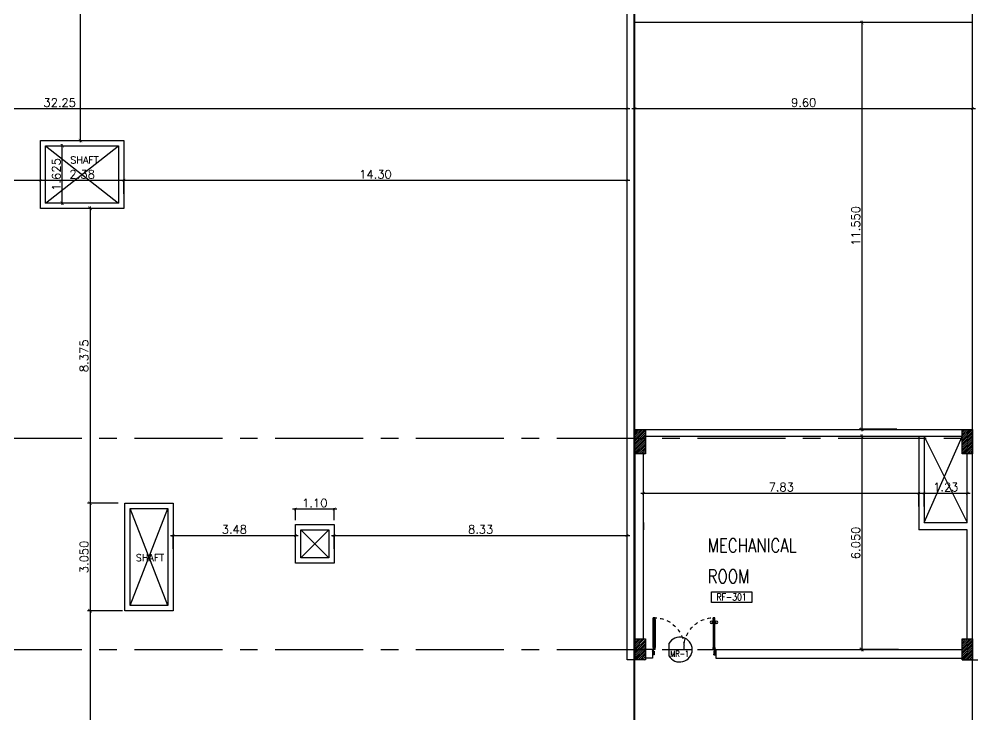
# Model space of a CAD drawing. Extents: x 88808 to 89103, y 39918 to 40001.
# Drawn here: x 88833.65 to 88860.76, y 39957.84 to 39977.6 of the extents above; entities that cross this region are included whole.
import ezdxf
from ezdxf.enums import TextEntityAlignment as Align

# ---------------------------------------------------------------- set-up
doc = ezdxf.new("R2010")
doc.units = 0
doc.header["$MEASUREMENT"] = 0
doc.header["$PDMODE"] = 34
doc.linetypes.add('CENTERX2', pattern=[4, 2.5, -0.5, 0.5, -0.5])
doc.linetypes.add('HIDDEN', pattern=[0.375, 0.25, -0.125])
doc.layers.get('0').update_dxf_attribs({"linetype": 'CONTINUOUS'})
doc.layers.get('DEFPOINTS').update_dxf_attribs({"linetype": 'CONTINUOUS'})
for name, color, linetype in [('AX-DIM', 4, 'CONTINUOUS'), ('AXES', 11, 'CENTERX2'), ('COL', 6, 'CONTINUOUS'), ('DIM', 4, 'CONTINUOUS'), ('DOOR', 7, 'CONTINUOUS'), ('DOOR-CR', 4, 'CONTINUOUS'), ('DOOR-NO', 3, 'CONTINUOUS'), ('EJ', 9, 'CONTINUOUS'), ('HAT', 8, 'CONTINUOUS'), ('RM-BOX', 4, 'CONTINUOUS'), ('RM-NAME', 5, 'CONTINUOUS'), ('RM-NO', 5, 'CONTINUOUS'), ('ROOF', 2, 'CONTINUOUS'), ('SHAFT', 4, 'CONTINUOUS'), ('SHAFTS', 3, 'CONTINUOUS'), ('TXT', 2, 'CONTINUOUS'), ('WALL', 2, 'CONTINUOUS'), ('WallMech', 6, 'CONTINUOUS')]:
    doc.layers.add(name, color=color, linetype=linetype)
doc.styles.add('ROMANS', font='ROMANS.shx')
doc.dimstyles.new('DIM-OUT', dxfattribs={"dimscale": 0, "dimtxt": 0.24, "dimasz": 0.08, "dimexe": 0.02, "dimexo": 0.02, "dimgap": 0.05, "dimtad": 1, "dimzin": 0, "dimdsep": 46, "dimtxsty": 'ROMANS', "dimblk1": 'ARCHTICK', "dimblk2": 'ARCHTICK', "dimsah": 1, "dimcen": 0.01, "dimdle": 0.08, "dimclrd": 4, "dimclre": 4, "dimclrt": 2, "dimadec": 0, "dimazin": 0, "dimtp": 2, "dimtm": 2, "dimtfac": 0.114286, "dimtix": 1, "dimtmove": 2, "dimatfit": 3, "dimldrblk": 'ARCHTICK', "dimfxl": 0, "dimtolj": 1, "dimtzin": 0, "dimarcsym": 0})
doc.dimstyles.new('STANDARD in', dxfattribs={"dimtxt": 0.24, "dimasz": 0.1, "dimexe": 0.07, "dimexo": 0.07, "dimgap": 0.05, "dimtad": 1, "dimdec": 3, "dimzin": 0, "dimdsep": 46, "dimtxsty": 'ROMANS', "dimblk": 'ARCHTICK', "dimcen": 0.05, "dimdle": 0.05, "dimclrd": 4, "dimclre": 4, "dimclrt": 2, "dimadec": 0, "dimazin": 0, "dimtfac": 1, "dimtdec": 3, "dimtmove": 2, "dimatfit": 3, "dimfxl": 0, "dimtolj": 1, "dimtzin": 0, "dimarcsym": 0})

# ---------------------------------------------------------------- blocks, each defined once
blk = doc.blocks.new('C11')
at = {"layer": 'HAT'}
h = blk.add_hatch(dxfattribs=at)
h.set_pattern_fill('ANSI31', color=256, scale=300, style=0)
h.set_pattern_definition([(45, (-248556.182, -75061.005), (-26.5165043, 26.5165043), [])])
h.paths.add_polyline_path([(300, 700), (0, 700), (0, 350), (300, 350)])
h.paths.add_polyline_path([(300, 350), (0, 350), (0, 0), (300, 0)])
at = {"layer": 'COL'}
blk.add_lwpolyline([(300, 700), (300, 0), (0, 0), (0, 700)], close=True, dxfattribs=at)
blk = doc.blocks.new('_ARCHTICK')
at = {"color": 0, "linetype": 'ByBlock', "const_width": 0.15}
blk.add_lwpolyline([(-0.5, -0.5), (0.5, 0.5)], dxfattribs=at)
blk = doc.blocks.new('*D62')
at = {"layer": 'AX-DIM', "color": 4, "lineweight": -2}
for p, q in [((88818.6, 39975.058), (88851.01, 39975.058)), ((88818.68, 39974.678), (88818.68, 39975.078)), ((88850.93, 39974.678), (88850.93, 39975.078))]:
    blk.add_line(p, q, dxfattribs=at)
at = {"layer": 'DEFPOINTS', "color": 0}
for p in [(88850.93, 39975.058), (88818.68, 39974.658), (88850.93, 39974.658)]:
    blk.add_point(p, dxfattribs=at)
at = {"layer": 'AX-DIM', "color": 4, "lineweight": -2, "xscale": 0.08, "yscale": 0.08, "zscale": 0.08, "rotation": 180}
blk.add_blockref('_ARCHTICK', (88818.68, 39975.058), dxfattribs=at)
at = {"layer": 'AX-DIM', "color": 4, "lineweight": -2, "xscale": 0.08, "yscale": 0.08, "zscale": 0.08}
blk.add_blockref('_ARCHTICK', (88850.93, 39975.058), dxfattribs=at)
at = {"layer": 'AX-DIM', "color": 2, "insert": (88834.805, 39975.228), "char_height": 0.24, "attachment_point": 5, "style": 'ROMANS'}
blk.add_mtext('\\A1;32.25', dxfattribs=at)
blk = doc.blocks.new('*D63')
at = {"layer": 'AX-DIM', "color": 4, "lineweight": -2}
for p, q in [((88851.07, 39975.058), (88860.83, 39975.058)), ((88851.15, 39974.678), (88851.15, 39975.078)), ((88860.75, 39974.678), (88860.75, 39975.078))]:
    blk.add_line(p, q, dxfattribs=at)
at = {"layer": 'DEFPOINTS', "color": 0}
for p in [(88860.75, 39975.058), (88851.15, 39974.658), (88860.75, 39974.658)]:
    blk.add_point(p, dxfattribs=at)
at = {"layer": 'AX-DIM', "color": 4, "lineweight": -2, "xscale": 0.08, "yscale": 0.08, "zscale": 0.08, "rotation": 180}
blk.add_blockref('_ARCHTICK', (88851.15, 39975.058), dxfattribs=at)
at = {"layer": 'AX-DIM', "color": 4, "lineweight": -2, "xscale": 0.08, "yscale": 0.08, "zscale": 0.08}
blk.add_blockref('_ARCHTICK', (88860.75, 39975.058), dxfattribs=at)
at = {"layer": 'AX-DIM', "color": 2, "insert": (88855.95, 39975.228), "char_height": 0.24, "attachment_point": 5, "style": 'ROMANS'}
blk.add_mtext('\\A1;9.60', dxfattribs=at)
blk = doc.blocks.new('*D65')
at = {"layer": 'AX-DIM', "color": 4, "lineweight": -2}
for p, q in [((88818.6, 39973.022), (88834.335, 39973.022)), ((88818.68, 39972.642), (88818.68, 39973.042)), ((88834.255, 39972.642), (88834.255, 39973.042))]:
    blk.add_line(p, q, dxfattribs=at)
at = {"layer": 'DEFPOINTS', "color": 0}
for p in [(88834.255, 39973.022), (88818.68, 39972.622), (88834.255, 39972.622)]:
    blk.add_point(p, dxfattribs=at)
at = {"layer": 'AX-DIM', "color": 4, "lineweight": -2, "xscale": 0.08, "yscale": 0.08, "zscale": 0.08, "rotation": 180}
blk.add_blockref('_ARCHTICK', (88818.68, 39973.022), dxfattribs=at)
at = {"layer": 'AX-DIM', "color": 4, "lineweight": -2, "xscale": 0.08, "yscale": 0.08, "zscale": 0.08}
blk.add_blockref('_ARCHTICK', (88834.255, 39973.022), dxfattribs=at)
at = {"layer": 'AX-DIM', "color": 2, "insert": (88826.468, 39973.192), "char_height": 0.24, "attachment_point": 5, "style": 'ROMANS'}
blk.add_mtext('\\A1;15.58', dxfattribs=at)
blk = doc.blocks.new('*D66')
at = {"layer": 'AX-DIM', "color": 4, "lineweight": -2}
for p, q in [((88834.175, 39973.022), (88836.71, 39973.022)), ((88834.255, 39972.642), (88834.255, 39973.042)), ((88836.63, 39972.642), (88836.63, 39973.042))]:
    blk.add_line(p, q, dxfattribs=at)
at = {"layer": 'DEFPOINTS', "color": 0}
for p in [(88836.63, 39973.022), (88834.255, 39972.622), (88836.63, 39972.622)]:
    blk.add_point(p, dxfattribs=at)
at = {"layer": 'AX-DIM', "color": 4, "lineweight": -2, "xscale": 0.08, "yscale": 0.08, "zscale": 0.08, "rotation": 180}
blk.add_blockref('_ARCHTICK', (88834.255, 39973.022), dxfattribs=at)
at = {"layer": 'AX-DIM', "color": 4, "lineweight": -2, "xscale": 0.08, "yscale": 0.08, "zscale": 0.08}
blk.add_blockref('_ARCHTICK', (88836.63, 39973.022), dxfattribs=at)
at = {"layer": 'AX-DIM', "color": 2, "insert": (88835.443, 39973.192), "char_height": 0.24, "attachment_point": 5, "style": 'ROMANS'}
blk.add_mtext('\\A1;2.38', dxfattribs=at)
blk = doc.blocks.new('*D67')
at = {"layer": 'AX-DIM', "color": 4, "lineweight": -2}
for p, q in [((88836.55, 39973.022), (88851.01, 39973.022)), ((88836.63, 39972.642), (88836.63, 39973.042)), ((88850.93, 39972.642), (88850.93, 39973.042))]:
    blk.add_line(p, q, dxfattribs=at)
at = {"layer": 'DEFPOINTS', "color": 0}
for p in [(88850.93, 39973.022), (88836.63, 39972.622), (88850.93, 39972.622)]:
    blk.add_point(p, dxfattribs=at)
at = {"layer": 'AX-DIM', "color": 4, "lineweight": -2, "xscale": 0.08, "yscale": 0.08, "zscale": 0.08, "rotation": 180}
blk.add_blockref('_ARCHTICK', (88836.63, 39973.022), dxfattribs=at)
at = {"layer": 'AX-DIM', "color": 4, "lineweight": -2, "xscale": 0.08, "yscale": 0.08, "zscale": 0.08}
blk.add_blockref('_ARCHTICK', (88850.93, 39973.022), dxfattribs=at)
at = {"layer": 'AX-DIM', "color": 2, "insert": (88843.78, 39973.192), "char_height": 0.24, "attachment_point": 5, "style": 'ROMANS'}
blk.add_mtext('\\A1;14.30', dxfattribs=at)
blk = doc.blocks.new('*D68')
at = {"layer": 'DEFPOINTS', "color": 0, "linetype": 'Continuous'}
for p in [(88834.878, 39974), (88834.878, 39974), (88834.878, 39972.375)]:
    blk.add_point(p, dxfattribs=at)
at = {"layer": 'DIM', "color": 4, "linetype": 'Continuous', "lineweight": -2}
blk.add_line((88834.878, 39972.325), (88834.878, 39974.05), dxfattribs=at)
at = {"layer": 'DIM', "color": 4, "linetype": 'Continuous', "lineweight": -2, "xscale": 0.1, "yscale": 0.1, "zscale": 0.1}
for p, rotation in [((88834.878, 39974), 90), ((88834.878, 39972.375), 270)]:
    blk.add_blockref('_ARCHTICK', p, dxfattribs=dict(at, rotation=rotation))
at = {"layer": 'DIM', "color": 2, "linetype": 'Continuous', "insert": (88834.708, 39973.187), "char_height": 0.24, "attachment_point": 5, "rotation": 90, "style": 'ROMANS'}
blk.add_mtext('\\A1;1.625', dxfattribs=at)
blk = doc.blocks.new('*D69')
at = {"layer": 'AX-DIM', "color": 4, "linetype": 'Continuous', "lineweight": -2}
for p, q in [((88835.667, 39972.275), (88835.667, 39963.8)), ((88836.448, 39972.225), (88835.597, 39972.225)), ((88836.448, 39963.85), (88835.597, 39963.85))]:
    blk.add_line(p, q, dxfattribs=at)
at = {"layer": 'DEFPOINTS', "color": 0, "linetype": 'Continuous'}
for p in [(88836.518, 39972.225), (88835.667, 39963.85), (88836.518, 39963.85)]:
    blk.add_point(p, dxfattribs=at)
at = {"layer": 'AX-DIM', "color": 4, "linetype": 'Continuous', "lineweight": -2, "xscale": 0.1, "yscale": 0.1, "zscale": 0.1}
for p, rotation in [((88835.667, 39972.225), 90), ((88835.667, 39963.85), 270)]:
    blk.add_blockref('_ARCHTICK', p, dxfattribs=dict(at, rotation=rotation))
at = {"layer": 'AX-DIM', "color": 2, "linetype": 'Continuous', "insert": (88835.497, 39968.037), "char_height": 0.24, "attachment_point": 5, "rotation": 90, "style": 'ROMANS'}
blk.add_mtext('\\A1;8.375', dxfattribs=at)
blk = doc.blocks.new('*D70')
at = {"layer": 'AX-DIM', "color": 4, "linetype": 'Continuous', "lineweight": -2}
for p, q in [((88836.469, 39963.85), (88835.597, 39963.85)), ((88835.667, 39963.9), (88835.667, 39960.75)), ((88836.469, 39960.8), (88835.597, 39960.8))]:
    blk.add_line(p, q, dxfattribs=at)
at = {"layer": 'DEFPOINTS', "color": 0, "linetype": 'Continuous'}
for p in [(88836.539, 39963.85), (88835.667, 39960.8), (88836.539, 39960.8)]:
    blk.add_point(p, dxfattribs=at)
at = {"layer": 'AX-DIM', "color": 4, "linetype": 'Continuous', "lineweight": -2, "xscale": 0.1, "yscale": 0.1, "zscale": 0.1}
for p, rotation in [((88835.667, 39963.85), 90), ((88835.667, 39960.8), 270)]:
    blk.add_blockref('_ARCHTICK', p, dxfattribs=dict(at, rotation=rotation))
at = {"layer": 'AX-DIM', "color": 2, "linetype": 'Continuous', "insert": (88835.497, 39962.325), "char_height": 0.24, "attachment_point": 5, "rotation": 90, "style": 'ROMANS'}
blk.add_mtext('\\A1;3.050', dxfattribs=at)
blk = doc.blocks.new('*D71')
at = {"layer": 'AX-DIM', "color": 4, "linetype": 'Continuous', "lineweight": -2}
for p, q in [((88836.585, 39960.8), (88835.597, 39960.8)), ((88835.667, 39960.85), (88835.667, 39949.93)), ((88836.411, 39949.98), (88835.597, 39949.98))]:
    blk.add_line(p, q, dxfattribs=at)
at = {"layer": 'DEFPOINTS', "color": 0, "linetype": 'Continuous'}
for p in [(88836.655, 39960.8), (88835.667, 39949.98), (88836.481, 39949.98)]:
    blk.add_point(p, dxfattribs=at)
at = {"layer": 'AX-DIM', "color": 4, "linetype": 'Continuous', "lineweight": -2, "xscale": 0.1, "yscale": 0.1, "zscale": 0.1}
for p, rotation in [((88835.667, 39960.8), 90), ((88835.667, 39949.98), 270)]:
    blk.add_blockref('_ARCHTICK', p, dxfattribs=dict(at, rotation=rotation))
at = {"layer": 'AX-DIM', "color": 2, "linetype": 'Continuous', "insert": (88835.497, 39955.39), "char_height": 0.24, "attachment_point": 5, "rotation": 90, "style": 'ROMANS'}
blk.add_mtext('\\A1;10.820', dxfattribs=at)
blk = doc.blocks.new('*D88')
at = {"layer": 'AX-DIM', "color": 4, "linetype": 'Continuous', "lineweight": -2}
for p, q in [((88858.788, 39977.5), (88857.531, 39977.5)), ((88857.601, 39977.55), (88857.601, 39965.9)), ((88858.602, 39965.95), (88857.531, 39965.95))]:
    blk.add_line(p, q, dxfattribs=at)
at = {"layer": 'DEFPOINTS', "color": 0, "linetype": 'Continuous'}
for p in [(88858.858, 39977.5), (88857.601, 39965.95), (88858.672, 39965.95)]:
    blk.add_point(p, dxfattribs=at)
at = {"layer": 'AX-DIM', "color": 4, "linetype": 'Continuous', "lineweight": -2, "xscale": 0.1, "yscale": 0.1, "zscale": 0.1}
for p, rotation in [((88857.601, 39977.5), 90), ((88857.601, 39965.95), 270)]:
    blk.add_blockref('_ARCHTICK', p, dxfattribs=dict(at, rotation=rotation))
at = {"layer": 'AX-DIM', "color": 2, "linetype": 'Continuous', "insert": (88857.431, 39971.725), "char_height": 0.24, "attachment_point": 5, "rotation": 90, "style": 'ROMANS'}
blk.add_mtext('\\A1;11.550', dxfattribs=at)
blk = doc.blocks.new('*D89')
at = {"layer": 'AX-DIM', "color": 4, "linetype": 'Continuous', "lineweight": -2}
for p, q in [((88858.739, 39965.75), (88857.531, 39965.75)), ((88857.601, 39965.8), (88857.601, 39959.65)), ((88858.641, 39959.7), (88857.531, 39959.7))]:
    blk.add_line(p, q, dxfattribs=at)
at = {"layer": 'DEFPOINTS', "color": 0, "linetype": 'Continuous'}
for p in [(88858.809, 39965.75), (88857.601, 39959.7), (88858.711, 39959.7)]:
    blk.add_point(p, dxfattribs=at)
at = {"layer": 'AX-DIM', "color": 4, "linetype": 'Continuous', "lineweight": -2, "xscale": 0.1, "yscale": 0.1, "zscale": 0.1}
for p, rotation in [((88857.601, 39965.75), 90), ((88857.601, 39959.7), 270)]:
    blk.add_blockref('_ARCHTICK', p, dxfattribs=dict(at, rotation=rotation))
at = {"layer": 'AX-DIM', "color": 2, "linetype": 'Continuous', "insert": (88857.431, 39962.725), "char_height": 0.24, "attachment_point": 5, "rotation": 90, "style": 'ROMANS'}
blk.add_mtext('\\A1;6.050', dxfattribs=at)
blk = doc.blocks.new('*D90')
at = {"layer": 'AX-DIM', "color": 4, "lineweight": -2}
for p, q in [((88851.32, 39964.138), (88859.305, 39964.138)), ((88851.4, 39963.758), (88851.4, 39964.158)), ((88859.225, 39963.758), (88859.225, 39964.158))]:
    blk.add_line(p, q, dxfattribs=at)
at = {"layer": 'DEFPOINTS', "color": 0}
for p in [(88859.225, 39964.138), (88851.4, 39963.738), (88859.225, 39963.738)]:
    blk.add_point(p, dxfattribs=at)
at = {"layer": 'AX-DIM', "color": 4, "lineweight": -2, "xscale": 0.08, "yscale": 0.08, "zscale": 0.08, "rotation": 180}
blk.add_blockref('_ARCHTICK', (88851.4, 39964.138), dxfattribs=at)
at = {"layer": 'AX-DIM', "color": 4, "lineweight": -2, "xscale": 0.08, "yscale": 0.08, "zscale": 0.08}
blk.add_blockref('_ARCHTICK', (88859.225, 39964.138), dxfattribs=at)
at = {"layer": 'AX-DIM', "color": 2, "insert": (88855.313, 39964.308), "char_height": 0.24, "attachment_point": 5, "style": 'ROMANS'}
blk.add_mtext('\\A1;7.83', dxfattribs=at)
blk = doc.blocks.new('*D91')
at = {"layer": 'AX-DIM', "color": 4, "lineweight": -2}
for p, q in [((88859.295, 39964.138), (88860.68, 39964.138)), ((88859.375, 39963.758), (88859.375, 39964.158)), ((88860.6, 39963.758), (88860.6, 39964.158))]:
    blk.add_line(p, q, dxfattribs=at)
at = {"layer": 'DEFPOINTS', "color": 0}
for p in [(88860.6, 39964.138), (88859.375, 39963.738), (88860.6, 39963.738)]:
    blk.add_point(p, dxfattribs=at)
at = {"layer": 'AX-DIM', "color": 4, "lineweight": -2, "xscale": 0.08, "yscale": 0.08, "zscale": 0.08, "rotation": 180}
blk.add_blockref('_ARCHTICK', (88859.375, 39964.138), dxfattribs=at)
at = {"layer": 'AX-DIM', "color": 4, "lineweight": -2, "xscale": 0.08, "yscale": 0.08, "zscale": 0.08}
blk.add_blockref('_ARCHTICK', (88860.6, 39964.138), dxfattribs=at)
at = {"layer": 'AX-DIM', "color": 2, "insert": (88859.988, 39964.308), "char_height": 0.24, "attachment_point": 5, "style": 'ROMANS'}
blk.add_mtext('\\A1;1.23', dxfattribs=at)
blk = doc.blocks.new('A$C272A55A0')
at = {"layer": 'DOOR', "color": 0, "linetype": 'ByBlock'}
for p, q in [((0, 900), (0, 1050)), ((50, 1050), (0, 1050)), ((0, 900), (25, 900)), ((25, 950), (50, 950)), ((25, 900), (25, 950)), ((75, 900), (25, 900)), ((25, 850), (25, 900)), ((42, 850), (25, 850)), ((58, 870), (42, 870)), ((42, 870), (42, 850)), ((50, 950), (50, 1050)), ((58, 850), (58, 870)), ((75, 850), (58, 850)), ((75, 900), (75, 850)), ((1725, 900), (1775, 900)), ((1725, 900), (1725, 850)), ((1725, 850), (1742, 850)), ((1742, 870), (1758, 870)), ((1742, 850), (1742, 870)), ((1750, 950), (1750, 1050)), ((1750, 1050), (1800, 1050)), ((1775, 950), (1750, 950)), ((1758, 870), (1758, 850)), ((1758, 850), (1775, 850)), ((1775, 900), (1775, 950)), ((1800, 900), (1775, 900)), ((1775, 850), (1775, 900)), ((1800, 1050), (1800, 900)), ((25, 50), (42, 50)), ((25, 50), (25, 0)), ((25, 0), (75, 0)), ((75, 0), (25, 0)), ((42, 50), (42, 30)), ((42, 30), (58, 30)), ((58, 50), (75, 50)), ((58, 50), (58, 30)), ((75, 50), (75, 0)), ((1718, 160), (1709, 160)), ((1709, 95), (1709, 160)), ((1718, 95), (1709, 95)), ((1725, 173), (1718, 173)), ((1718, 173), (1718, 83)), ((1718, 95), (1718, 160)), ((1725, 83), (1718, 83)), ((1742, 50), (1725, 50)), ((1725, 50), (1725, 0)), ((1775, 0), (1725, 0)), ((1725, 0), (1775, 0)), ((1742, 50), (1742, 30)), ((1758, 30), (1742, 30)), ((1775, 50), (1758, 50)), ((1758, 50), (1758, 30)), ((1775, 173), (1782, 173)), ((1775, 83), (1782, 83)), ((1775, 50), (1775, 0)), ((1782, 173), (1782, 83)), ((1782, 160), (1791, 160)), ((1782, 95), (1782, 160)), ((1782, 95), (1791, 95)), ((1791, 95), (1791, 160))]:
    blk.add_line(p, q, dxfattribs=at)
at = {"layer": 'DOOR', "color": 9, "linetype": 'ByBlock'}
for p, q in [((50, 1050), (0, 1010)), ((50, 1050), (0, 937)), ((50, 1050), (37, 950)), ((1750, 1050), (1800, 1010)), ((1750, 1050), (1800, 937)), ((1750, 1050), (1763, 950))]:
    blk.add_line(p, q, dxfattribs=at)
at = {"layer": 'DOOR', "linetype": 'ByBlock'}
for p, q in [((25, 850), (25, 50)), ((42, 850), (42, 50)), ((58, 850), (58, 50)), ((75, 50), (75, 850)), ((1725, 50), (1725, 850)), ((1742, 850), (1742, 50)), ((1758, 850), (1758, 50)), ((1775, 850), (1775, 50))]:
    blk.add_line(p, q, dxfattribs=at)
at = {"layer": 'DOOR', "color": 0, "linetype": 'ByBlock'}
for centre in [(1676, 128), (1824, 128)]:
    blk.add_circle(centre, 32.4, dxfattribs=at)
at = {"layer": 'DOOR', "color": 9, "linetype": 'ByBlock'}
for centre, radius, start, end in [((50, 1050), 54.4, 203.2074, 270), ((50, 1050), 74.4, 227.7764, 270), ((50, 1050), 94.4, 238.0182, 270), ((50, 1050), 114, 244.0838, 257.3774), ((50, 1050), 134, 248.1598, 259.28), ((50, 1050), 154, 251.1053, 256.2858), ((50, 1050), 34.4, 180, 270), ((50, 1050), 14.4, 180, 270), ((1750, 1050), 14.4, 270, 0), ((1750, 1050), 34.4, 270, 0), ((1750, 1050), 54.4, 270, 336.7926), ((1750, 1050), 74.4, 270, 312.2236), ((1750, 1050), 94.4, 270, 301.9818), ((1750, 1050), 114, 282.6226, 295.9162), ((1750, 1050), 134, 280.72, 291.8402), ((1750, 1050), 154, 283.7142, 288.8947)]:
    blk.add_arc(centre, radius, start, end, dxfattribs=at)
at = {"layer": 'DOOR', "linetype": 'HIDDEN', "ltscale": 0.5}
for centre, start, end in [((50, 851), 268.3174, 3.2965), ((1750, 851), 176.7035, 271.6826)]:
    blk.add_arc(centre, 851, start, end, dxfattribs=at)
at = {"layer": 'WALL', "linetype": 'ByBlock'}
blk.add_line((1800, 900), (1800, 1050), dxfattribs=at)
blk = doc.blocks.new('DD1')
at = {"layer": 'DOOR-CR'}
blk.add_line((-308, 0), (353, 0), dxfattribs=at)
blk.add_lwpolyline([(-308, -173, 3.820224), (-308, 173)], format="xyb", close=True, dxfattribs=at)
at = {"layer": 'DOOR-NO', "style": 'ROMANS', "width": 0.8}
for tag, p in [('G', (0, 142)), ('000', (0, -141))]:
    blk.add_attdef(tag, text='', height=204, dxfattribs=at).set_placement(p, align=Align.MIDDLE)
blk = doc.blocks.new('RM1')
at = {"layer": 'RM-BOX'}
blk.add_lwpolyline([(570, -200), (-570, -200), (-570, -500), (570, -500)], close=True, dxfattribs=at)
at = {"layer": 'RM-NAME', "style": 'ROMANS'}
for tag, p in [('ROOMNAME1', (0, 324)), ('ROOMNAME2', (0, 0))]:
    blk.add_attdef(tag, text='', height=200, dxfattribs=at).set_placement(p, align=Align.MIDDLE)
at = {"layer": 'RM-NO', "style": 'ROMANS', "width": 0.8}
blk.add_attdef('ROOMNO', text='', height=200, dxfattribs=at).set_placement((0, -350), align=Align.MIDDLE)
blk = doc.blocks.new('*D339')
at = {"layer": 'AX-DIM', "color": 4, "linetype": 'Continuous', "lineweight": -2}
for p, q in [((88835.667, 39972.275), (88835.667, 39963.8)), ((88836.448, 39972.225), (88835.597, 39972.225)), ((88836.448, 39963.85), (88835.597, 39963.85))]:
    blk.add_line(p, q, dxfattribs=at)
at = {"layer": 'DEFPOINTS', "color": 0, "linetype": 'Continuous'}
for p in [(88836.518, 39972.225), (88835.667, 39963.85), (88836.518, 39963.85)]:
    blk.add_point(p, dxfattribs=at)
at = {"layer": 'AX-DIM', "color": 4, "linetype": 'Continuous', "lineweight": -2, "xscale": 0.1, "yscale": 0.1, "zscale": 0.1}
for p, rotation in [((88835.667, 39972.225), 90), ((88835.667, 39963.85), 270)]:
    blk.add_blockref('_ARCHTICK', p, dxfattribs=dict(at, rotation=rotation))
at = {"layer": 'AX-DIM', "color": 2, "linetype": 'Continuous', "insert": (88835.497, 39968.037), "char_height": 0.24, "attachment_point": 5, "rotation": 90, "style": 'ROMANS'}
blk.add_mtext('\\A1;8.375', dxfattribs=at)
blk = doc.blocks.new('*D341')
at = {"layer": 'DEFPOINTS', "color": 0, "linetype": 'Continuous'}
for p in [(88835.393, 39987.35), (88835.393, 39987.35), (88835.393, 39974.15)]:
    blk.add_point(p, dxfattribs=at)
at = {"layer": 'DIM', "color": 4, "linetype": 'Continuous', "lineweight": -2}
blk.add_line((88835.393, 39974.1), (88835.393, 39987.4), dxfattribs=at)
at = {"layer": 'DIM', "color": 4, "linetype": 'Continuous', "lineweight": -2, "xscale": 0.1, "yscale": 0.1, "zscale": 0.1}
for p, rotation in [((88835.393, 39987.35), 90), ((88835.393, 39974.15), 270)]:
    blk.add_blockref('_ARCHTICK', p, dxfattribs=dict(at, rotation=rotation))
at = {"layer": 'DIM', "color": 2, "linetype": 'Continuous', "insert": (88835.223, 39980.75), "char_height": 0.24, "attachment_point": 5, "rotation": 90, "style": 'ROMANS'}
blk.add_mtext('\\A1;13.200', dxfattribs=at)
blk = doc.blocks.new('*D342')
at = {"layer": 'AX-DIM', "color": 4, "lineweight": -2}
for p, q in [((88836.55, 39973.022), (88851.01, 39973.022)), ((88836.63, 39972.642), (88836.63, 39973.042)), ((88850.93, 39972.642), (88850.93, 39973.042))]:
    blk.add_line(p, q, dxfattribs=at)
at = {"layer": 'DEFPOINTS', "color": 0}
for p in [(88850.93, 39973.022), (88836.63, 39972.622), (88850.93, 39972.622)]:
    blk.add_point(p, dxfattribs=at)
at = {"layer": 'AX-DIM', "color": 4, "lineweight": -2, "xscale": 0.08, "yscale": 0.08, "zscale": 0.08, "rotation": 180}
blk.add_blockref('_ARCHTICK', (88836.63, 39973.022), dxfattribs=at)
at = {"layer": 'AX-DIM', "color": 4, "lineweight": -2, "xscale": 0.08, "yscale": 0.08, "zscale": 0.08}
blk.add_blockref('_ARCHTICK', (88850.93, 39973.022), dxfattribs=at)
at = {"layer": 'AX-DIM', "color": 2, "insert": (88843.78, 39973.192), "char_height": 0.24, "attachment_point": 5, "style": 'ROMANS'}
blk.add_mtext('\\A1;14.30', dxfattribs=at)
blk = doc.blocks.new('*D344')
at = {"layer": 'AX-DIM', "color": 4, "lineweight": -2}
for p, q in [((88818.6, 39973.022), (88834.335, 39973.022)), ((88818.68, 39972.642), (88818.68, 39973.042)), ((88834.255, 39972.642), (88834.255, 39973.042))]:
    blk.add_line(p, q, dxfattribs=at)
at = {"layer": 'DEFPOINTS', "color": 0}
for p in [(88834.255, 39973.022), (88818.68, 39972.622), (88834.255, 39972.622)]:
    blk.add_point(p, dxfattribs=at)
at = {"layer": 'AX-DIM', "color": 4, "lineweight": -2, "xscale": 0.08, "yscale": 0.08, "zscale": 0.08, "rotation": 180}
blk.add_blockref('_ARCHTICK', (88818.68, 39973.022), dxfattribs=at)
at = {"layer": 'AX-DIM', "color": 4, "lineweight": -2, "xscale": 0.08, "yscale": 0.08, "zscale": 0.08}
blk.add_blockref('_ARCHTICK', (88834.255, 39973.022), dxfattribs=at)
at = {"layer": 'AX-DIM', "color": 2, "insert": (88826.468, 39973.192), "char_height": 0.24, "attachment_point": 5, "style": 'ROMANS'}
blk.add_mtext('\\A1;15.58', dxfattribs=at)
blk = doc.blocks.new('*D349')
at = {"layer": 'AX-DIM', "color": 4, "lineweight": -2}
for p, q in [((88818.6, 39975.058), (88851.01, 39975.058)), ((88818.68, 39974.678), (88818.68, 39975.078)), ((88850.93, 39974.678), (88850.93, 39975.078))]:
    blk.add_line(p, q, dxfattribs=at)
at = {"layer": 'DEFPOINTS', "color": 0}
for p in [(88850.93, 39975.058), (88818.68, 39974.658), (88850.93, 39974.658)]:
    blk.add_point(p, dxfattribs=at)
at = {"layer": 'AX-DIM', "color": 4, "lineweight": -2, "xscale": 0.08, "yscale": 0.08, "zscale": 0.08, "rotation": 180}
blk.add_blockref('_ARCHTICK', (88818.68, 39975.058), dxfattribs=at)
at = {"layer": 'AX-DIM', "color": 4, "lineweight": -2, "xscale": 0.08, "yscale": 0.08, "zscale": 0.08}
blk.add_blockref('_ARCHTICK', (88850.93, 39975.058), dxfattribs=at)
at = {"layer": 'AX-DIM', "color": 2, "insert": (88834.805, 39975.228), "char_height": 0.24, "attachment_point": 5, "style": 'ROMANS'}
blk.add_mtext('\\A1;32.25', dxfattribs=at)
blk = doc.blocks.new('*D416')
at = {"layer": 'AX-DIM', "color": 4, "lineweight": -2}
for p, q in [((88842.525, 39962.938), (88851.01, 39962.938)), ((88842.605, 39962.558), (88842.605, 39962.958)), ((88850.93, 39962.558), (88850.93, 39962.958))]:
    blk.add_line(p, q, dxfattribs=at)
at = {"layer": 'DEFPOINTS', "color": 0}
for p in [(88850.93, 39962.938), (88842.605, 39962.538), (88850.93, 39962.538)]:
    blk.add_point(p, dxfattribs=at)
at = {"layer": 'AX-DIM', "color": 4, "lineweight": -2, "xscale": 0.08, "yscale": 0.08, "zscale": 0.08, "rotation": 180}
blk.add_blockref('_ARCHTICK', (88842.605, 39962.938), dxfattribs=at)
at = {"layer": 'AX-DIM', "color": 4, "lineweight": -2, "xscale": 0.08, "yscale": 0.08, "zscale": 0.08}
blk.add_blockref('_ARCHTICK', (88850.93, 39962.938), dxfattribs=at)
at = {"layer": 'AX-DIM', "color": 2, "insert": (88846.768, 39963.108), "char_height": 0.24, "attachment_point": 5, "style": 'ROMANS'}
blk.add_mtext('\\A1;8.33', dxfattribs=at)
blk = doc.blocks.new('*D417')
at = {"layer": 'AX-DIM', "color": 4, "lineweight": -2}
for p, q in [((88841.425, 39963.689), (88842.685, 39963.689)), ((88841.505, 39963.371), (88841.505, 39963.709)), ((88842.605, 39963.371), (88842.605, 39963.709))]:
    blk.add_line(p, q, dxfattribs=at)
at = {"layer": 'DEFPOINTS', "color": 0}
for p in [(88842.605, 39963.689), (88841.505, 39963.351), (88842.605, 39963.351)]:
    blk.add_point(p, dxfattribs=at)
at = {"layer": 'AX-DIM', "color": 4, "lineweight": -2, "xscale": 0.08, "yscale": 0.08, "zscale": 0.08, "rotation": 180}
blk.add_blockref('_ARCHTICK', (88841.505, 39963.689), dxfattribs=at)
at = {"layer": 'AX-DIM', "color": 4, "lineweight": -2, "xscale": 0.08, "yscale": 0.08, "zscale": 0.08}
blk.add_blockref('_ARCHTICK', (88842.605, 39963.689), dxfattribs=at)
at = {"layer": 'AX-DIM', "color": 2, "insert": (88842.055, 39963.859), "char_height": 0.24, "attachment_point": 5, "style": 'ROMANS'}
blk.add_mtext('\\A1;1.10', dxfattribs=at)
blk = doc.blocks.new('*D418')
at = {"layer": 'AX-DIM', "color": 4, "lineweight": -2}
for p, q in [((88837.95, 39962.938), (88841.585, 39962.938)), ((88838.03, 39962.558), (88838.03, 39962.958)), ((88841.505, 39962.558), (88841.505, 39962.958))]:
    blk.add_line(p, q, dxfattribs=at)
at = {"layer": 'DEFPOINTS', "color": 0}
for p in [(88841.505, 39962.938), (88838.03, 39962.538), (88841.505, 39962.538)]:
    blk.add_point(p, dxfattribs=at)
at = {"layer": 'AX-DIM', "color": 4, "lineweight": -2, "xscale": 0.08, "yscale": 0.08, "zscale": 0.08, "rotation": 180}
blk.add_blockref('_ARCHTICK', (88838.03, 39962.938), dxfattribs=at)
at = {"layer": 'AX-DIM', "color": 4, "lineweight": -2, "xscale": 0.08, "yscale": 0.08, "zscale": 0.08}
blk.add_blockref('_ARCHTICK', (88841.505, 39962.938), dxfattribs=at)
at = {"layer": 'AX-DIM', "color": 2, "insert": (88839.768, 39963.108), "char_height": 0.24, "attachment_point": 5, "style": 'ROMANS'}
blk.add_mtext('\\A1;3.48', dxfattribs=at)

msp = doc.modelspace()

# ---------------------------------------------------------------- hatches: boundary and pattern name
at = {"layer": 'HAT'}
h = msp.add_hatch(dxfattribs=at)
h.set_pattern_fill('ANSI31', color=256, scale=0.3, style=0)
h.set_pattern_definition([(45, (88611.894076, 39890.188557), (-0.0265165043, 0.0265165043), [])])
h.paths.add_polyline_path([(88860.7503, 39965.9496), (88860.4503, 39965.9496), (88860.4503, 39965.5996), (88860.7503, 39965.5996)])
h.paths.add_polyline_path([(88860.7503, 39965.5996), (88860.4503, 39965.5996), (88860.4503, 39965.2496), (88860.7503, 39965.2496)])
h = msp.add_hatch(dxfattribs=at)
h.set_pattern_fill('ANSI31', color=256, scale=0.3, style=0)
h.set_pattern_definition([(45, (88602.274076, 39904.688557), (-0.0265165043, 0.0265165043), [])])
h.paths.add_polyline_path([(88851.4503, 39959.9996), (88851.1503, 39959.9996), (88851.1503, 39959.6996), (88851.4503, 39959.6996)])
h.paths.add_polyline_path([(88851.4503, 39959.6996), (88851.1503, 39959.6996), (88851.1503, 39959.3996), (88851.4503, 39959.3996)])
h = msp.add_hatch(dxfattribs=at)
h.set_pattern_fill('ANSI31', color=256, scale=0.3, style=0)
h.set_pattern_definition([(45, (88611.574076, 39904.688557), (-0.0265165043, 0.0265165043), [])])
h.paths.add_polyline_path([(88860.7503, 39959.9996), (88860.4503, 39959.9996), (88860.4503, 39959.6996), (88860.7503, 39959.6996)])
h.paths.add_polyline_path([(88860.7503, 39959.6996), (88860.4503, 39959.6996), (88860.4503, 39959.3996), (88860.7503, 39959.3996)])

# ---------------------------------------------------------------- linework, layer by layer
at = {"layer": 'AXES'}
for p, q in [((88851.1303, 39921.6153), (88851.1303, 39998.4508)), ((88851.1503, 39921.6153), (88851.1503, 39998.4508)), ((88860.7503, 39921.6153), (88860.7503, 39998.4508)), ((88808.9303, 39965.6996), (88876.9703, 39965.6996)), ((88808.9303, 39959.6996), (88876.9703, 39959.6996))]:
    msp.add_line(p, q, dxfattribs=at)
at = {"layer": 'COL'}
for p, q in [((88859.3753, 39963.2996), (88860.6003, 39963.2996)), ((88860.6003, 39963.0996), (88859.2253, 39963.0996))]:
    msp.add_line(p, q, dxfattribs=at)
for points in [[(88860.7503, 39965.9496), (88860.7503, 39965.2496), (88860.4503, 39965.2496), (88860.4503, 39965.9496)], [(88851.4503, 39959.9996), (88851.4503, 39959.3996), (88851.1503, 39959.3996), (88851.1503, 39959.9996)], [(88860.7503, 39959.9996), (88860.7503, 39959.3996), (88860.4503, 39959.3996), (88860.4503, 39959.9996)]]:
    msp.add_lwpolyline(points, close=True, dxfattribs=at)
at = {"layer": 'EJ'}
for p, q in [((88851.1503, 39928.2296), (88851.1503, 39987.5496)), ((88860.7503, 39928.2296), (88860.7503, 39987.5496)), ((88860.7503, 39977.4996), (88860.7503, 39979.7496)), ((88860.7503, 39965.9496), (88860.7503, 39977.4996))]:
    msp.add_line(p, q, dxfattribs=at)
at = {"layer": 'EJ', "color": 8}
for p, q in [((88851.1303, 39977.4996), (88851.1303, 39959.4496)), ((88860.7503, 39963.2996), (88860.7503, 39965.9496)), ((88860.7503, 39959.9996), (88860.7503, 39963.0996))]:
    msp.add_line(p, q, dxfattribs=at)
at = {"layer": 'ROOF'}
for p, q in [((88851.1303, 39987.5496), (88851.1303, 39959.3996)), ((88851.1303, 39959.3996), (88851.1303, 39987.5496)), ((88850.9303, 39959.3996), (88850.9303, 39987.3496)), ((88851.1503, 39965.9521), (88851.1503, 39977.4996)), ((88860.7503, 39977.4996), (88851.1503, 39977.4996))]:
    msp.add_line(p, q, dxfattribs=at)
at = {"layer": 'SHAFTS', "color": 7}
for p, q in [((88834.2553, 39972.2246), (88834.2553, 39974.1496)), ((88834.2553, 39974.1496), (88836.6303, 39974.1496)), ((88836.6303, 39974.1496), (88836.6303, 39972.2246)), ((88836.6303, 39972.2246), (88834.2553, 39972.2246)), ((88859.3753, 39963.2996), (88860.4503, 39965.7496)), ((88859.3753, 39965.7496), (88860.6003, 39963.2996)), ((88836.8053, 39960.9496), (88837.8803, 39963.6996)), ((88837.8803, 39960.9496), (88836.8053, 39963.6996)), ((88841.6553, 39963.0996), (88842.4553, 39962.2996)), ((88842.4553, 39963.0996), (88841.6553, 39962.2996))]:
    msp.add_line(p, q, dxfattribs=at)
at = {"layer": 'SHAFTS', "color": 97, "linetype": 'Continuous'}
msp.add_line((88834.4053, 39972.3746), (88836.4803, 39973.9996), dxfattribs=at)
at = {"layer": 'SHAFTS'}
msp.add_line((88834.4053, 39973.9996), (88836.4803, 39972.3746), dxfattribs=at)
at = {"layer": 'SHAFTS', "linetype": 'Continuous'}
for p, q in [((88834.4053, 39973.9996), (88836.4803, 39972.3746)), ((88834.4053, 39972.3746), (88836.4803, 39973.9996)), ((88836.8053, 39960.9496), (88837.8803, 39963.6996)), ((88837.8803, 39960.9496), (88836.8053, 39963.6996))]:
    msp.add_line(p, q, dxfattribs=at)
at = {"layer": 'SHAFTS', "color": 7}
for points in [[(88834.4053, 39973.9996), (88836.4803, 39973.9996), (88836.4803, 39972.3746), (88834.4053, 39972.3746)], [(88836.6553, 39963.8496), (88838.0303, 39963.8496), (88838.0303, 39960.7996), (88836.6553, 39960.7996)], [(88836.8053, 39963.6996), (88837.8803, 39963.6996), (88837.8803, 39960.9496), (88836.8053, 39960.9496)], [(88841.5053, 39963.2496), (88842.6053, 39963.2496), (88842.6053, 39962.1496), (88841.5053, 39962.1496)], [(88841.6553, 39963.0996), (88842.4553, 39963.0996), (88842.4553, 39962.2996), (88841.6553, 39962.2996)]]:
    msp.add_lwpolyline(points, close=True, dxfattribs=at)
at = {"layer": 'WALL'}
for p, q in [((88851.4003, 39963.2996), (88851.4003, 39963.0996)), ((88851.1503, 39959.3996), (88850.9303, 39959.3996)), ((88860.4503, 39959.3996), (88860.9703, 39959.3996))]:
    msp.add_line(p, q, dxfattribs=at)
at = {"layer": 'WallMech'}
for p, q in [((88851.4503, 39965.9496), (88860.7503, 39965.9496)), ((88860.4503, 39965.7496), (88851.4503, 39965.7496)), ((88859.2253, 39965.7496), (88859.2253, 39963.0996)), ((88859.3753, 39965.7496), (88859.3753, 39963.2996)), ((88851.1503, 39965.3496), (88851.1503, 39959.4496)), ((88851.4003, 39959.9996), (88851.4003, 39965.2496)), ((88860.6003, 39963.2996), (88860.6003, 39965.2496)), ((88860.7503, 39963.2996), (88860.7503, 39965.2496)), ((88860.6003, 39959.9996), (88860.6003, 39963.0996)), ((88851.6503, 39959.6996), (88851.4503, 39959.6996)), ((88851.6503, 39959.6996), (88851.6503, 39959.4496)), ((88853.4503, 39959.6996), (88860.4503, 39959.6996)), ((88853.4503, 39959.6996), (88853.4503, 39959.4496)), ((88851.6503, 39959.4496), (88851.4503, 39959.4496)), ((88853.4503, 39959.4496), (88860.4503, 39959.4496))]:
    msp.add_line(p, q, dxfattribs=at)

# ---------------------------------------------------------------- block references
at = {"layer": 'COL', "xscale": 0.001, "yscale": 0.001, "zscale": 0.001}
msp.add_blockref('C11', (88851.1503, 39965.2496), dxfattribs=at)
at = {"layer": 'DOOR', "color": 0, "linetype": 'ByBlock', "xscale": -0.001, "yscale": 0.001, "zscale": 0.001, "rotation": 180}
msp.add_blockref('A$C272A55A0', (88851.6503, 39960.5999), dxfattribs=at)
at = {"layer": 'DOOR-NO'}
ref = msp.add_blockref('DD1', (88852.4289, 39959.6947), dxfattribs=dict(at, xscale=0.001000000003841706, yscale=0.000999999996565748, zscale=0.001))
ref.add_attrib('000', 'MR-1', dxfattribs={"height": 0.17, "style": 'ROMANS', "width": 0.8}).set_placement((88852.4289, 39959.5768), align=Align.MIDDLE)
at = {"layer": 'RM-NAME'}
ref = msp.add_blockref('RM1', (88853.9033, 39961.5343), dxfattribs=dict(at, xscale=-0.001000000003841706, yscale=0.000999999996565748, zscale=0.001))
ref.add_attrib('ROOMNO', 'RF-301', dxfattribs={"layer": 'RM-NO', "height": 0.2, "style": 'ROMANS', "width": 0.8}).set_placement((88853.9033, 39961.1843), align=Align.MIDDLE)

# ---------------------------------------------------------------- texts
at = {"layer": 'SHAFT', "style": 'ROMANS'}
for p in [(88835.5104, 39973.6018), (88837.3702, 39962.3068)]:
    msp.add_text('SHAFT', height=0.2, dxfattribs=at).set_placement(p, align=Align.MIDDLE)
at = {"layer": 'TXT', "style": 'ROMANS', "width": 0.8}
for s, p in [('MECHANICAL', (88853.2203, 39962.4577)), ('ROOM', (88853.2203, 39961.5805))]:
    msp.add_text(s, height=0.38852, dxfattribs=at).set_placement(p)

# ---------------------------------------------------------------- dimensions: what is measured, and where the dimension line sits
at = {"layer": 'AX-DIM', "linetype": 'Continuous'}
for base, p1, p2, picture, middle in [((88857.6013, 39965.9496), (88858.8583, 39977.4996), (88858.6725, 39965.9496), '*D88', (88857.4313, 39971.7246)), ((88835.6669, 39963.8496), (88836.5184, 39972.2246), (88836.5184, 39963.8496), '*D69', (88835.4969, 39968.0371)), ((88835.6669, 39963.8496), (88836.5184, 39972.2246), (88836.5184, 39963.8496), '*D339', (88835.4969, 39968.0371)), ((88857.6013, 39959.6996), (88858.8088, 39965.7496), (88858.7114, 39959.6996), '*D89', (88857.4313, 39962.7246)), ((88835.6669, 39960.7996), (88836.5389, 39963.8496), (88836.5389, 39960.7996), '*D70', (88835.4969, 39962.3246)), ((88835.6669, 39949.9796), (88836.6553, 39960.7996), (88836.4812, 39949.9796), '*D71', (88835.4969, 39955.3896))]:
    dim = msp.add_linear_dim(base=base, p1=p1, p2=p2, angle=90, dimstyle='STANDARD in', dxfattribs=at)
    dim.commit()
    dim.dimension.update_dxf_attribs({"geometry": picture, "text_midpoint": middle})
at = {"layer": 'AX-DIM'}
for base, p1, p2, picture, middle in [((88850.9303, 39975.0576), (88818.6803, 39974.6576), (88850.9303, 39974.6576), '*D62', (88834.8053, 39975.2276)), ((88850.9303, 39975.0576), (88818.6803, 39974.6576), (88850.9303, 39974.6576), '*D349', (88834.8053, 39975.2276)), ((88860.7503, 39975.0576), (88851.1503, 39974.6576), (88860.7503, 39974.6576), '*D63', (88855.9503, 39975.2276)), ((88834.2552584497, 39973.0218509889), (88818.6802584498, 39972.6218509889), (88834.2552584497, 39972.6218509889), '*D65', (88826.4677584498, 39973.1918509889)), ((88834.2552584497, 39973.0218509889), (88818.6802584498, 39972.6218509889), (88834.2552584497, 39972.6218509889), '*D344', (88826.4677584498, 39973.1918509889)), ((88836.6302584497, 39973.0218509889), (88834.2552584497, 39972.6218509889), (88836.6302584497, 39972.6218509889), '*D66', (88835.4427584497, 39973.1918509889)), ((88850.9303, 39973.0219), (88836.6303, 39972.6219), (88850.9303, 39972.6219), '*D67', (88843.7803, 39973.1919)), ((88850.9303, 39973.0219), (88836.6303, 39972.6219), (88850.9303, 39972.6219), '*D342', (88843.7803, 39973.1919)), ((88859.2252584497, 39964.1377323257), (88851.4002584498, 39963.7377323257), (88859.2252584497, 39963.7377323257), '*D90', (88855.3127584498, 39964.3077323257)), ((88860.6002584498, 39964.1377323257), (88859.3752584497, 39963.7377323257), (88860.6002584498, 39963.7377323257), '*D91', (88859.9877584497, 39964.3077323257)), ((88842.6053, 39963.6887), (88841.5053, 39963.3511), (88842.6053, 39963.3511), '*D417', (88842.0553, 39963.8587)), ((88841.5052584497, 39962.9382200798), (88838.0302584497, 39962.5382200798), (88841.5052584497, 39962.5382200798), '*D418', (88839.7677584497, 39963.1082200798)), ((88850.9302584497, 39962.9382200798), (88842.6052584498, 39962.5382200798), (88850.9302584497, 39962.5382200798), '*D416', (88846.7677584497, 39963.1082200798))]:
    dim = msp.add_linear_dim(base=base, p1=p1, p2=p2, dimstyle='DIM-OUT', override={"dimscale": 1}, dxfattribs=at)
    dim.commit()
    dim.dimension.update_dxf_attribs({"geometry": picture, "text_midpoint": middle})
at = {"layer": 'DIM', "color": 0, "linetype": 'Continuous'}
for base, p1, p2, picture, middle in [((88835.3934, 39987.3496), (88835.3934, 39974.1496), (88835.3934, 39987.3496), '*D341', (88835.2234, 39980.7496)), ((88834.8776, 39973.9996), (88834.8776, 39972.3746), (88834.8776, 39973.9996), '*D68', (88834.7076, 39973.1871))]:
    dim = msp.add_linear_dim(base=base, p1=p1, p2=p2, angle=90, dimstyle='STANDARD in', dxfattribs=at)
    dim.commit()
    dim.dimension.update_dxf_attribs({"geometry": picture, "text_midpoint": middle})

doc.saveas('drawing.dxf')
